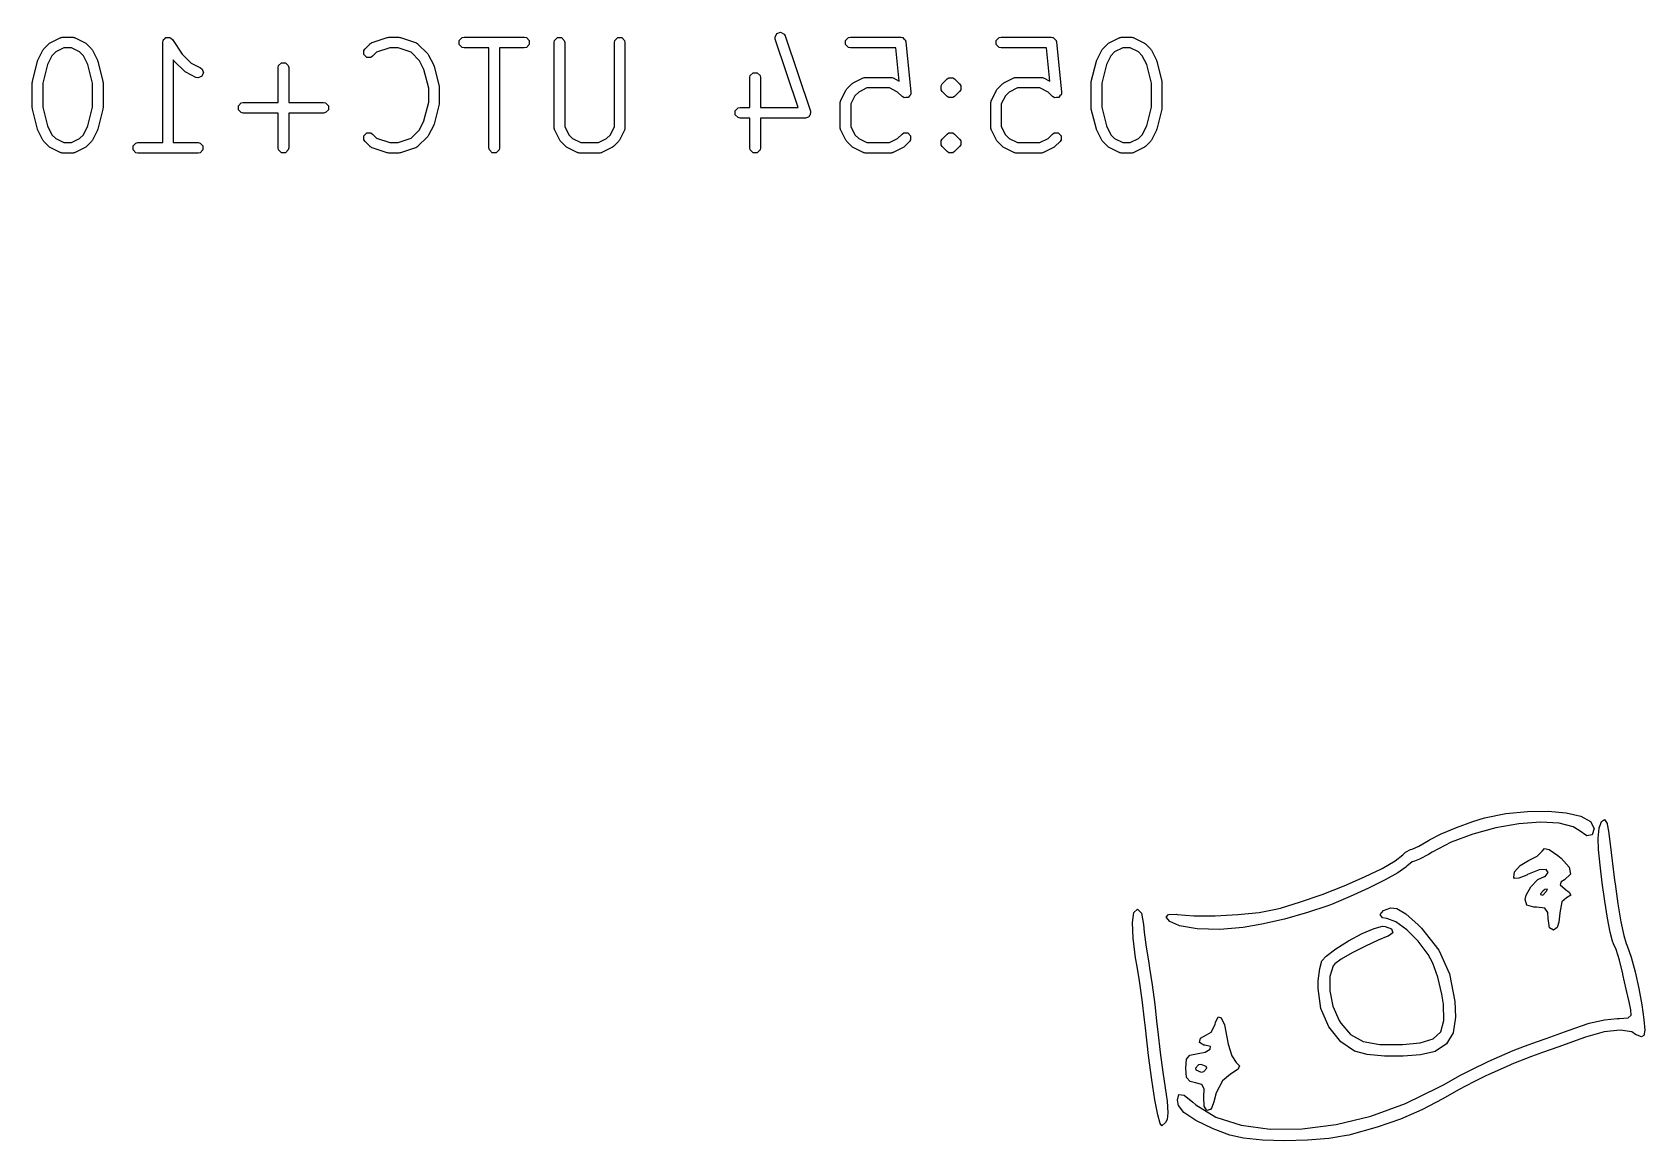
# Model space of a CAD drawing. Header units: inches. Extents: x 5.12 to 6.16, y -3.97 to -1.88.
# Drawn here: x 5.416 to 6.018, y -2.668 to -2.254 of the extents above; entities that cross this region are included whole.
import ezdxf

# ---------------------------------------------------------------- set-up
doc = ezdxf.new("R2010")
doc.units = ezdxf.units.IN
doc.header["$MEASUREMENT"] = 0
doc.layers.add('B.Silkscreen', color=31, linetype='CONTINUOUS', true_color=0xe8b2a7)

msp = doc.modelspace()

# ---------------------------------------------------------------- linework, layer by layer
at = {"layer": 'B.Silkscreen', "linetype": 'CONTINUOUS'}
for p, q in [((5.42003, -2.26027), (5.42191, -2.2584)), ((5.42191, -2.2584), (5.42217, -2.25822)), ((5.42217, -2.25822), (5.42242, -2.25803)), ((5.42242, -2.25803), (5.42617, -2.25616)), ((5.42617, -2.25616), (5.42626, -2.25613)), ((5.42626, -2.25613), (5.4263, -2.2561)), ((5.4263, -2.2561), (5.42661, -2.25604)), ((5.42661, -2.25604), (5.42691, -2.25595)), ((5.42691, -2.25595), (5.42695, -2.25597)), ((5.42695, -2.25597), (5.42705, -2.25595)), ((5.42705, -2.25595), (5.4308, -2.25595)), ((5.4308, -2.25595), (5.4309, -2.25597)), ((5.4309, -2.25597), (5.43094, -2.25595)), ((5.43094, -2.25595), (5.43124, -2.25604)), ((5.43124, -2.25604), (5.43155, -2.2561)), ((5.43155, -2.2561), (5.43158, -2.25613)), ((5.43158, -2.25613), (5.43168, -2.25616)), ((5.43168, -2.25616), (5.43543, -2.25803)), ((5.43543, -2.25803), (5.43568, -2.25822)), ((5.43568, -2.25822), (5.43594, -2.2584)), ((5.43594, -2.2584), (5.43782, -2.26027)), ((5.46445, -2.25792), (5.4646, -2.25716)), ((5.46445, -2.29532), (5.46445, -2.25792)), ((5.4646, -2.25716), (5.46474, -2.25702)), ((5.46474, -2.25702), (5.46478, -2.25682)), ((5.46478, -2.25682), (5.46526, -2.2565)), ((5.46526, -2.2565), (5.46567, -2.2561)), ((5.46567, -2.2561), (5.46587, -2.2561)), ((5.46587, -2.2561), (5.46604, -2.25598)), ((5.46604, -2.25598), (5.4666, -2.2561)), ((5.4666, -2.2561), (5.46717, -2.2561)), ((5.46717, -2.2561), (5.46732, -2.25624)), ((5.46732, -2.25624), (5.46752, -2.25628)), ((5.46752, -2.25628), (5.46806, -2.25682)), ((5.46806, -2.25682), (5.4717, -2.26229)), ((5.54002, -2.26027), (5.54189, -2.2584)), ((5.54189, -2.2584), (5.54198, -2.25834)), ((5.54198, -2.25834), (5.542, -2.2583)), ((5.542, -2.2583), (5.54227, -2.25815)), ((5.54227, -2.25815), (5.54253, -2.25797)), ((5.54253, -2.25797), (5.54258, -2.25797)), ((5.54258, -2.25797), (5.54266, -2.25792)), ((5.54266, -2.25792), (5.54829, -2.25605)), ((5.54829, -2.25605), (5.5486, -2.25601)), ((5.5486, -2.25601), (5.54891, -2.25595)), ((5.54891, -2.25595), (5.55266, -2.25595)), ((5.55266, -2.25595), (5.55297, -2.25601)), ((5.55297, -2.25601), (5.55328, -2.25605)), ((5.55328, -2.25605), (5.55891, -2.25792)), ((5.55891, -2.25792), (5.55899, -2.25797)), ((5.55899, -2.25797), (5.55904, -2.25797)), ((5.55904, -2.25797), (5.5593, -2.25815)), ((5.5593, -2.25815), (5.55957, -2.2583)), ((5.55957, -2.2583), (5.55959, -2.25834)), ((5.55959, -2.25834), (5.55968, -2.2584)), ((5.55968, -2.2584), (5.56343, -2.26215)), ((5.57521, -2.25716), (5.57628, -2.2561)), ((5.57521, -2.25867), (5.57521, -2.25716)), ((5.57628, -2.25973), (5.57521, -2.25867)), ((5.57628, -2.2561), (5.57703, -2.25595)), ((5.57703, -2.25595), (5.59953, -2.25595)), ((5.59953, -2.25595), (5.60028, -2.2561)), ((5.60028, -2.2561), (5.60135, -2.25716)), ((5.60135, -2.25867), (5.60028, -2.25973)), ((5.60135, -2.25716), (5.60135, -2.25867)), ((5.61068, -2.25792), (5.61083, -2.25716)), ((5.61068, -2.28979), (5.61068, -2.25792)), ((5.61083, -2.25716), (5.6119, -2.2561)), ((5.6119, -2.2561), (5.61341, -2.2561)), ((5.61341, -2.2561), (5.61447, -2.25716)), ((5.61447, -2.25716), (5.61462, -2.25792)), ((5.61462, -2.25792), (5.61462, -2.28932)), ((5.63318, -2.25792), (5.63333, -2.25716)), ((5.63318, -2.28932), (5.63318, -2.25792)), ((5.63333, -2.25716), (5.6344, -2.2561)), ((5.6344, -2.2561), (5.6359, -2.2561)), ((5.6359, -2.2561), (5.63697, -2.25716)), ((5.63697, -2.25716), (5.63712, -2.25792)), ((5.63712, -2.25792), (5.63712, -2.28979)), ((5.69318, -2.2559), (5.69385, -2.25455)), ((5.69327, -2.25666), (5.69318, -2.2559)), ((5.70178, -2.28219), (5.69327, -2.25666)), ((5.69385, -2.25455), (5.69528, -2.25408)), ((5.69528, -2.25408), (5.69663, -2.25475)), ((5.69663, -2.25475), (5.69701, -2.25542)), ((5.69701, -2.25542), (5.70638, -2.28354)), ((5.71957, -2.25716), (5.72063, -2.2561)), ((5.71957, -2.25867), (5.71957, -2.25716)), ((5.72063, -2.25973), (5.71957, -2.25867)), ((5.72063, -2.2561), (5.72139, -2.25595)), ((5.72139, -2.25595), (5.74014, -2.25595)), ((5.74014, -2.25595), (5.74061, -2.25604)), ((5.74061, -2.25604), (5.7407, -2.25603)), ((5.7407, -2.25603), (5.74075, -2.25607)), ((5.74075, -2.25607), (5.74089, -2.2561)), ((5.74089, -2.2561), (5.74136, -2.25657)), ((5.74136, -2.25657), (5.74187, -2.25699)), ((5.74187, -2.25699), (5.74191, -2.25712)), ((5.74191, -2.25712), (5.74195, -2.25716)), ((5.74195, -2.25716), (5.74195, -2.25726)), ((5.74195, -2.25726), (5.74209, -2.25772)), ((5.74209, -2.25772), (5.74397, -2.27647)), ((5.77581, -2.25716), (5.77688, -2.2561)), ((5.77581, -2.25867), (5.77581, -2.25716)), ((5.77688, -2.25973), (5.77581, -2.25867)), ((5.77688, -2.2561), (5.77763, -2.25595)), ((5.77763, -2.25595), (5.79638, -2.25595)), ((5.79638, -2.25595), (5.79685, -2.25604)), ((5.79685, -2.25604), (5.79695, -2.25603)), ((5.79695, -2.25603), (5.79699, -2.25607)), ((5.79699, -2.25607), (5.79713, -2.2561)), ((5.79713, -2.2561), (5.7976, -2.25657)), ((5.7976, -2.25657), (5.79811, -2.25699)), ((5.79811, -2.25699), (5.79815, -2.25712)), ((5.79815, -2.25712), (5.7982, -2.25716)), ((5.7982, -2.25716), (5.7982, -2.25726)), ((5.7982, -2.25726), (5.79834, -2.25772)), ((5.79834, -2.25772), (5.80021, -2.27647)), ((5.81561, -2.26027), (5.81748, -2.2584)), ((5.81748, -2.2584), (5.81775, -2.25822)), ((5.81775, -2.25822), (5.818, -2.25803)), ((5.818, -2.25803), (5.82175, -2.25616)), ((5.82175, -2.25616), (5.82184, -2.25613)), ((5.82184, -2.25613), (5.82187, -2.2561)), ((5.82187, -2.2561), (5.82218, -2.25604)), ((5.82218, -2.25604), (5.82249, -2.25595)), ((5.82249, -2.25595), (5.82253, -2.25597)), ((5.82253, -2.25597), (5.82263, -2.25595)), ((5.82263, -2.25595), (5.82638, -2.25595)), ((5.82638, -2.25595), (5.82647, -2.25597)), ((5.82647, -2.25597), (5.82651, -2.25595)), ((5.82651, -2.25595), (5.82682, -2.25604)), ((5.82682, -2.25604), (5.82713, -2.2561)), ((5.82713, -2.2561), (5.82716, -2.25613)), ((5.82716, -2.25613), (5.82726, -2.25616)), ((5.82726, -2.25616), (5.831, -2.25803)), ((5.831, -2.25803), (5.83125, -2.25822)), ((5.83125, -2.25822), (5.83152, -2.2584)), ((5.83152, -2.2584), (5.83339, -2.26027)), ((5.41764, -2.26494), (5.41773, -2.26474)), ((5.41773, -2.26474), (5.41779, -2.26453)), ((5.41779, -2.26453), (5.41967, -2.26078)), ((5.41967, -2.26078), (5.41986, -2.26054)), ((5.41986, -2.26054), (5.42003, -2.26027)), ((5.42304, -2.26283), (5.42141, -2.2661)), ((5.42447, -2.26141), (5.42304, -2.26283)), ((5.42751, -2.25988), (5.42447, -2.26141)), ((5.43033, -2.25988), (5.42751, -2.25988)), ((5.43338, -2.26141), (5.43033, -2.25988)), ((5.43481, -2.26283), (5.43338, -2.26141)), ((5.43644, -2.2661), (5.43481, -2.26283)), ((5.43782, -2.26027), (5.43799, -2.26054)), ((5.43799, -2.26054), (5.43818, -2.26078)), ((5.43818, -2.26078), (5.44006, -2.26453)), ((5.44006, -2.26453), (5.44012, -2.26474)), ((5.44012, -2.26474), (5.44021, -2.26494)), ((5.46853, -2.26463), (5.46839, -2.26442)), ((5.46839, -2.26442), (5.46839, -2.29532)), ((5.46867, -2.26477), (5.46853, -2.26463)), ((5.46878, -2.26493), (5.46867, -2.26477)), ((5.4717, -2.26229), (5.47509, -2.26567)), ((5.53959, -2.26091), (5.54002, -2.26027)), ((5.53959, -2.26242), (5.53959, -2.26091)), ((5.54066, -2.26348), (5.53959, -2.26242)), ((5.54216, -2.26348), (5.54066, -2.26348)), ((5.5428, -2.26306), (5.54216, -2.26348)), ((5.54435, -2.26151), (5.5428, -2.26306)), ((5.54923, -2.25988), (5.54435, -2.26151)), ((5.55234, -2.25988), (5.54923, -2.25988)), ((5.55722, -2.26151), (5.55234, -2.25988)), ((5.56042, -2.26471), (5.55722, -2.26151)), ((5.56205, -2.26798), (5.56042, -2.26471)), ((5.56343, -2.26215), (5.5636, -2.26241)), ((5.5636, -2.26241), (5.56379, -2.26266)), ((5.56379, -2.26266), (5.56567, -2.26641)), ((5.57703, -2.25988), (5.57628, -2.25973)), ((5.58631, -2.25988), (5.57703, -2.25988)), ((5.58631, -2.29729), (5.58631, -2.25988)), ((5.59953, -2.25988), (5.59025, -2.25988)), ((5.59025, -2.25988), (5.59025, -2.29729)), ((5.60028, -2.25973), (5.59953, -2.25988)), ((5.72139, -2.25988), (5.72063, -2.25973)), ((5.73835, -2.25988), (5.72139, -2.25988)), ((5.7396, -2.27232), (5.73835, -2.25988)), ((5.77763, -2.25988), (5.77688, -2.25973)), ((5.7946, -2.25988), (5.77763, -2.25988)), ((5.79584, -2.27232), (5.7946, -2.25988)), ((5.81322, -2.26494), (5.81331, -2.26474)), ((5.81331, -2.26474), (5.81337, -2.26453)), ((5.81337, -2.26453), (5.81524, -2.26078)), ((5.81524, -2.26078), (5.81543, -2.26054)), ((5.81543, -2.26054), (5.81561, -2.26027)), ((5.81862, -2.26283), (5.81698, -2.2661)), ((5.82004, -2.26141), (5.81862, -2.26283)), ((5.82309, -2.25988), (5.82004, -2.26141)), ((5.82591, -2.25988), (5.82309, -2.25988)), ((5.82896, -2.26141), (5.82591, -2.25988)), ((5.83038, -2.26283), (5.82896, -2.26141)), ((5.83202, -2.2661), (5.83038, -2.26283)), ((5.83339, -2.26027), (5.83357, -2.26054)), ((5.83357, -2.26054), (5.83376, -2.26078)), ((5.83376, -2.26078), (5.83563, -2.26453)), ((5.83563, -2.26453), (5.83569, -2.26474)), ((5.83569, -2.26474), (5.83578, -2.26494)), ((5.41577, -2.27244), (5.41764, -2.26494)), ((5.42141, -2.2661), (5.41964, -2.27316)), ((5.4382, -2.27316), (5.43644, -2.2661)), ((5.44021, -2.26494), (5.44208, -2.27244)), ((5.47253, -2.26868), (5.46878, -2.26493)), ((5.47279, -2.26886), (5.47253, -2.26868)), ((5.47304, -2.26905), (5.47279, -2.26886)), ((5.47679, -2.27093), (5.47304, -2.26905)), ((5.47509, -2.26567), (5.47855, -2.2674)), ((5.47753, -2.27113), (5.47679, -2.27093)), ((5.47896, -2.27065), (5.47753, -2.27113)), ((5.47855, -2.2674), (5.47916, -2.26787)), ((5.47963, -2.2693), (5.47896, -2.27065)), ((5.47916, -2.26787), (5.47963, -2.2693)), ((5.50757, -2.26729), (5.50772, -2.26654)), ((5.50757, -2.28032), (5.50757, -2.26729)), ((5.50772, -2.26654), (5.50879, -2.26547)), ((5.50879, -2.26547), (5.51029, -2.26547)), ((5.51029, -2.26547), (5.51136, -2.26654)), ((5.51136, -2.26654), (5.51151, -2.26729)), ((5.51151, -2.26729), (5.51151, -2.28032)), ((5.56381, -2.27503), (5.56205, -2.26798)), ((5.56567, -2.26641), (5.56573, -2.26662)), ((5.56573, -2.26662), (5.56582, -2.26681)), ((5.56582, -2.26681), (5.56769, -2.27431)), ((5.6838, -2.27104), (5.68395, -2.27029)), ((5.68395, -2.27029), (5.68501, -2.26922)), ((5.68501, -2.26922), (5.68652, -2.26922)), ((5.68652, -2.26922), (5.68759, -2.27029)), ((5.68759, -2.27029), (5.68774, -2.27104)), ((5.81134, -2.27244), (5.81322, -2.26494)), ((5.81698, -2.2661), (5.81522, -2.27316)), ((5.83378, -2.27316), (5.83202, -2.2661)), ((5.83578, -2.26494), (5.83766, -2.27244)), ((5.41571, -2.27291), (5.41575, -2.27268)), ((5.41571, -2.28229), (5.41571, -2.27291)), ((5.41575, -2.27268), (5.41577, -2.27244)), ((5.41964, -2.27316), (5.41964, -2.28205)), ((5.4382, -2.28205), (5.4382, -2.27316)), ((5.44208, -2.27244), (5.44209, -2.27268)), ((5.44209, -2.27268), (5.44214, -2.27291)), ((5.44214, -2.27291), (5.44214, -2.28229)), ((5.56381, -2.28017), (5.56381, -2.27503)), ((5.56769, -2.27431), (5.5677, -2.27455)), ((5.5677, -2.27455), (5.56775, -2.27479)), ((5.56775, -2.27479), (5.56775, -2.28041)), ((5.6838, -2.28219), (5.6838, -2.27104)), ((5.68774, -2.27104), (5.68774, -2.28219)), ((5.71775, -2.27953), (5.71963, -2.27578)), ((5.71963, -2.27578), (5.71982, -2.27553)), ((5.71982, -2.27553), (5.72, -2.27527)), ((5.72, -2.27527), (5.72187, -2.2734)), ((5.72187, -2.2734), (5.72213, -2.27322)), ((5.72213, -2.27322), (5.72238, -2.27303)), ((5.72238, -2.27303), (5.72613, -2.27115)), ((5.72443, -2.27641), (5.72301, -2.27783)), ((5.72748, -2.27488), (5.72443, -2.27641)), ((5.72613, -2.27115), (5.72623, -2.27113)), ((5.72623, -2.27113), (5.72626, -2.2711)), ((5.72626, -2.2711), (5.72657, -2.27103)), ((5.72657, -2.27103), (5.72687, -2.27095)), ((5.72687, -2.27095), (5.72692, -2.27096)), ((5.72692, -2.27096), (5.72701, -2.27095)), ((5.72701, -2.27095), (5.73639, -2.27095)), ((5.73592, -2.27488), (5.72748, -2.27488)), ((5.73897, -2.27641), (5.73592, -2.27488)), ((5.73639, -2.27095), (5.73648, -2.27096)), ((5.73648, -2.27096), (5.73653, -2.27095)), ((5.73653, -2.27095), (5.73683, -2.27103)), ((5.73683, -2.27103), (5.73714, -2.2711)), ((5.73714, -2.2711), (5.73717, -2.27113)), ((5.73717, -2.27113), (5.73727, -2.27115)), ((5.73727, -2.27115), (5.7396, -2.27232)), ((5.74062, -2.27806), (5.73897, -2.27641)), ((5.74397, -2.27647), (5.7439, -2.27723)), ((5.75519, -2.27404), (5.75562, -2.2734)), ((5.75519, -2.27554), (5.75519, -2.27404)), ((5.75519, -2.27404), (5.75519, -2.27404)), ((5.75562, -2.27618), (5.75519, -2.27554)), ((5.75562, -2.2734), (5.75749, -2.27152)), ((5.75749, -2.27806), (5.75562, -2.27618)), ((5.75749, -2.27152), (5.75813, -2.2711)), ((5.75813, -2.2711), (5.75964, -2.2711)), ((5.75964, -2.2711), (5.76028, -2.27152)), ((5.76028, -2.27152), (5.76215, -2.2734)), ((5.76215, -2.27618), (5.76028, -2.27806)), ((5.76215, -2.2734), (5.76258, -2.27404)), ((5.76258, -2.27554), (5.76215, -2.27618)), ((5.76258, -2.27404), (5.76258, -2.27404)), ((5.76258, -2.27404), (5.76258, -2.27554)), ((5.774, -2.27953), (5.77587, -2.27578)), ((5.77587, -2.27578), (5.77606, -2.27553)), ((5.77606, -2.27553), (5.77624, -2.27527)), ((5.77624, -2.27527), (5.77811, -2.2734)), ((5.77811, -2.2734), (5.77838, -2.27322)), ((5.77838, -2.27322), (5.77863, -2.27303)), ((5.77863, -2.27303), (5.78238, -2.27115)), ((5.78067, -2.27641), (5.77925, -2.27783)), ((5.78372, -2.27488), (5.78067, -2.27641)), ((5.78238, -2.27115), (5.78247, -2.27113)), ((5.78247, -2.27113), (5.7825, -2.2711)), ((5.7825, -2.2711), (5.78281, -2.27103)), ((5.78281, -2.27103), (5.78312, -2.27095)), ((5.78312, -2.27095), (5.78316, -2.27096)), ((5.78316, -2.27096), (5.78326, -2.27095)), ((5.78326, -2.27095), (5.79263, -2.27095)), ((5.79216, -2.27488), (5.78372, -2.27488)), ((5.79521, -2.27641), (5.79216, -2.27488)), ((5.79263, -2.27095), (5.79273, -2.27096)), ((5.79273, -2.27096), (5.79277, -2.27095)), ((5.79277, -2.27095), (5.79307, -2.27103)), ((5.79307, -2.27103), (5.79338, -2.2711)), ((5.79338, -2.2711), (5.79341, -2.27113)), ((5.79341, -2.27113), (5.79351, -2.27115)), ((5.79351, -2.27115), (5.79584, -2.27232)), ((5.79686, -2.27806), (5.79521, -2.27641)), ((5.80021, -2.27647), (5.80014, -2.27723)), ((5.81128, -2.27291), (5.81133, -2.27268)), ((5.81128, -2.28229), (5.81128, -2.27291)), ((5.81133, -2.27268), (5.81134, -2.27244)), ((5.81522, -2.27316), (5.81522, -2.28205)), ((5.83378, -2.28205), (5.83378, -2.27316)), ((5.83766, -2.27244), (5.83767, -2.27268)), ((5.83767, -2.27268), (5.83772, -2.27291)), ((5.83772, -2.27291), (5.83772, -2.28229)), ((5.41575, -2.28252), (5.41571, -2.28229)), ((5.41577, -2.28277), (5.41575, -2.28252)), ((5.41764, -2.29026), (5.41577, -2.28277)), ((5.41964, -2.28205), (5.42141, -2.2891)), ((5.43644, -2.2891), (5.4382, -2.28205)), ((5.44208, -2.28277), (5.44021, -2.29026)), ((5.44209, -2.28252), (5.44208, -2.28277)), ((5.44214, -2.28229), (5.44209, -2.28252)), ((5.49272, -2.28153), (5.49379, -2.28047)), ((5.49272, -2.28304), (5.49272, -2.28153)), ((5.49379, -2.28047), (5.49454, -2.28032)), ((5.49454, -2.28032), (5.50757, -2.28032)), ((5.51151, -2.28032), (5.52454, -2.28032)), ((5.52454, -2.28032), (5.52529, -2.28047)), ((5.52529, -2.28047), (5.52636, -2.28153)), ((5.52636, -2.28153), (5.52636, -2.28304)), ((5.56205, -2.28722), (5.56381, -2.28017)), ((5.56769, -2.28089), (5.56582, -2.28839)), ((5.5677, -2.28065), (5.56769, -2.28089)), ((5.56775, -2.28041), (5.5677, -2.28065)), ((5.67832, -2.28341), (5.67939, -2.28234)), ((5.67939, -2.28234), (5.68014, -2.28219)), ((5.68014, -2.28219), (5.6838, -2.28219)), ((5.68774, -2.28219), (5.70178, -2.28219)), ((5.71754, -2.28041), (5.71756, -2.28032)), ((5.71754, -2.28979), (5.71754, -2.28041)), ((5.71755, -2.28027), (5.71763, -2.27997)), ((5.71756, -2.28032), (5.71755, -2.28027)), ((5.71763, -2.27997), (5.71769, -2.27966)), ((5.71769, -2.27966), (5.71773, -2.27963)), ((5.71773, -2.27963), (5.71775, -2.27953)), ((5.72301, -2.27783), (5.72148, -2.28088)), ((5.72148, -2.28088), (5.72148, -2.28932)), ((5.74126, -2.27848), (5.74062, -2.27806)), ((5.74136, -2.27848), (5.74126, -2.27848)), ((5.74144, -2.27855), (5.74136, -2.27848)), ((5.7421, -2.27848), (5.74144, -2.27855)), ((5.74276, -2.27848), (5.7421, -2.27848)), ((5.74284, -2.27841), (5.74276, -2.27848)), ((5.74294, -2.2784), (5.74284, -2.27841)), ((5.74336, -2.27789), (5.74294, -2.2784)), ((5.74383, -2.27742), (5.74336, -2.27789)), ((5.7439, -2.27723), (5.74383, -2.27731)), ((5.74383, -2.27731), (5.74383, -2.27742)), ((5.75813, -2.27848), (5.75749, -2.27806)), ((5.75964, -2.27848), (5.75813, -2.27848)), ((5.75813, -2.27848), (5.75813, -2.27848)), ((5.76028, -2.27806), (5.75964, -2.27848)), ((5.77379, -2.28027), (5.77388, -2.27997)), ((5.77381, -2.28032), (5.77379, -2.28027)), ((5.77379, -2.28041), (5.77381, -2.28032)), ((5.77379, -2.28979), (5.77379, -2.28041)), ((5.77388, -2.27997), (5.77394, -2.27966)), ((5.77394, -2.27966), (5.77397, -2.27963)), ((5.77397, -2.27963), (5.774, -2.27953)), ((5.77925, -2.27783), (5.77772, -2.28088)), ((5.77772, -2.28088), (5.77772, -2.28932)), ((5.7975, -2.27848), (5.79686, -2.27806)), ((5.7976, -2.27848), (5.7975, -2.27848)), ((5.79768, -2.27855), (5.7976, -2.27848)), ((5.79834, -2.27848), (5.79768, -2.27855)), ((5.79901, -2.27848), (5.79834, -2.27848)), ((5.79908, -2.27841), (5.79901, -2.27848)), ((5.79918, -2.2784), (5.79908, -2.27841)), ((5.7996, -2.27789), (5.79918, -2.2784)), ((5.80007, -2.27742), (5.7996, -2.27789)), ((5.80014, -2.27723), (5.80007, -2.27731)), ((5.80007, -2.27731), (5.80007, -2.27742)), ((5.81133, -2.28252), (5.81128, -2.28229)), ((5.81134, -2.28277), (5.81133, -2.28252)), ((5.81322, -2.29026), (5.81134, -2.28277)), ((5.81522, -2.28205), (5.81698, -2.2891)), ((5.83202, -2.2891), (5.83378, -2.28205)), ((5.83766, -2.28277), (5.83578, -2.29026)), ((5.83767, -2.28252), (5.83766, -2.28277)), ((5.83772, -2.28229), (5.83767, -2.28252)), ((5.49379, -2.28411), (5.49272, -2.28304)), ((5.49454, -2.28426), (5.49379, -2.28411)), ((5.50757, -2.28426), (5.49454, -2.28426)), ((5.50757, -2.29729), (5.50757, -2.28426)), ((5.52454, -2.28426), (5.51151, -2.28426)), ((5.51151, -2.28426), (5.51151, -2.29729)), ((5.52529, -2.28411), (5.52454, -2.28426)), ((5.52636, -2.28304), (5.52529, -2.28411)), ((5.56042, -2.2905), (5.56205, -2.28722)), ((5.56567, -2.28879), (5.56379, -2.29254)), ((5.56573, -2.28858), (5.56567, -2.28879)), ((5.56582, -2.28839), (5.56573, -2.28858)), ((5.67832, -2.28492), (5.67832, -2.28341)), ((5.67939, -2.28598), (5.67832, -2.28492)), ((5.68014, -2.28613), (5.67939, -2.28598)), ((5.6838, -2.28613), (5.68014, -2.28613)), ((5.6838, -2.29729), (5.6838, -2.28613)), ((5.70452, -2.28613), (5.68774, -2.28613)), ((5.68774, -2.28613), (5.68774, -2.29729)), ((5.70527, -2.28598), (5.70452, -2.28613)), ((5.7055, -2.28575), (5.70527, -2.28598)), ((5.70581, -2.28565), (5.7055, -2.28575)), ((5.70601, -2.28524), (5.70581, -2.28565)), ((5.70633, -2.28492), (5.70601, -2.28524)), ((5.70648, -2.2843), (5.70633, -2.28459)), ((5.70633, -2.28459), (5.70633, -2.28492)), ((5.70638, -2.28354), (5.70648, -2.2843)), ((5.41773, -2.29046), (5.41764, -2.29026)), ((5.41779, -2.29067), (5.41773, -2.29046)), ((5.41967, -2.29442), (5.41779, -2.29067)), ((5.41986, -2.29467), (5.41967, -2.29442)), ((5.42003, -2.29493), (5.41986, -2.29467)), ((5.42191, -2.2968), (5.42003, -2.29493)), ((5.42141, -2.2891), (5.42304, -2.29237)), ((5.42304, -2.29237), (5.42447, -2.29379)), ((5.42447, -2.29379), (5.42751, -2.29532)), ((5.43033, -2.29532), (5.43338, -2.29379)), ((5.43338, -2.29379), (5.43481, -2.29237)), ((5.43481, -2.29237), (5.43644, -2.2891)), ((5.43782, -2.29493), (5.43594, -2.2968)), ((5.43799, -2.29467), (5.43782, -2.29493)), ((5.43818, -2.29442), (5.43799, -2.29467)), ((5.44006, -2.29067), (5.43818, -2.29442)), ((5.44012, -2.29046), (5.44006, -2.29067)), ((5.44021, -2.29026), (5.44012, -2.29046)), ((5.53959, -2.29278), (5.54066, -2.29172)), ((5.53959, -2.29429), (5.53959, -2.29278)), ((5.54002, -2.29493), (5.53959, -2.29429)), ((5.54189, -2.2968), (5.54002, -2.29493)), ((5.54066, -2.29172), (5.54216, -2.29172)), ((5.54216, -2.29172), (5.5428, -2.29214)), ((5.5428, -2.29214), (5.54435, -2.29369)), ((5.54435, -2.29369), (5.54923, -2.29532)), ((5.55234, -2.29532), (5.55722, -2.29369)), ((5.55722, -2.29369), (5.56042, -2.2905)), ((5.56343, -2.29305), (5.55968, -2.2968)), ((5.5636, -2.29279), (5.56343, -2.29305)), ((5.56379, -2.29254), (5.5636, -2.29279)), ((5.6107, -2.28988), (5.61068, -2.28979)), ((5.61069, -2.28993), (5.6107, -2.28988)), ((5.61077, -2.29023), (5.61069, -2.28993)), ((5.61083, -2.29054), (5.61077, -2.29023)), ((5.61087, -2.29057), (5.61083, -2.29054)), ((5.61089, -2.29067), (5.61087, -2.29057)), ((5.61277, -2.29442), (5.61089, -2.29067)), ((5.61296, -2.29467), (5.61277, -2.29442)), ((5.61313, -2.29493), (5.61296, -2.29467)), ((5.61501, -2.2968), (5.61313, -2.29493)), ((5.61462, -2.28932), (5.61614, -2.29237)), ((5.61614, -2.29237), (5.61757, -2.29379)), ((5.61757, -2.29379), (5.62062, -2.29532)), ((5.62719, -2.29532), (5.63023, -2.29379)), ((5.63023, -2.29379), (5.63166, -2.29237)), ((5.63166, -2.29237), (5.63318, -2.28932)), ((5.63467, -2.29493), (5.63279, -2.2968)), ((5.63484, -2.29467), (5.63467, -2.29493)), ((5.63503, -2.29442), (5.63484, -2.29467)), ((5.63691, -2.29067), (5.63503, -2.29442)), ((5.63694, -2.29057), (5.63691, -2.29067)), ((5.63697, -2.29054), (5.63694, -2.29057)), ((5.63703, -2.29023), (5.63697, -2.29054)), ((5.63711, -2.28993), (5.63703, -2.29023)), ((5.63712, -2.28979), (5.6371, -2.28988)), ((5.6371, -2.28988), (5.63711, -2.28993)), ((5.71756, -2.28988), (5.71754, -2.28979)), ((5.71755, -2.28993), (5.71756, -2.28988)), ((5.71763, -2.29023), (5.71755, -2.28993)), ((5.71769, -2.29054), (5.71763, -2.29023)), ((5.71773, -2.29057), (5.71769, -2.29054)), ((5.71775, -2.29067), (5.71773, -2.29057)), ((5.71963, -2.29442), (5.71775, -2.29067)), ((5.71982, -2.29467), (5.71963, -2.29442)), ((5.72, -2.29493), (5.71982, -2.29467)), ((5.72187, -2.2968), (5.72, -2.29493)), ((5.72148, -2.28932), (5.72301, -2.29237)), ((5.72301, -2.29237), (5.72443, -2.29379)), ((5.72443, -2.29379), (5.72748, -2.29532)), ((5.73592, -2.29532), (5.73897, -2.29379)), ((5.73897, -2.29379), (5.74062, -2.29214)), ((5.74062, -2.29214), (5.74126, -2.29172)), ((5.74126, -2.29172), (5.74276, -2.29172)), ((5.7434, -2.29493), (5.74153, -2.2968)), ((5.74276, -2.29172), (5.74383, -2.29278)), ((5.74383, -2.29429), (5.7434, -2.29493)), ((5.74383, -2.29278), (5.74383, -2.29429)), ((5.75519, -2.29466), (5.75562, -2.29402)), ((5.75519, -2.29616), (5.75519, -2.29466)), ((5.75562, -2.29402), (5.75749, -2.29214)), ((5.75749, -2.29214), (5.75813, -2.29172)), ((5.75813, -2.29172), (5.75964, -2.29172)), ((5.75964, -2.29172), (5.75964, -2.29172)), ((5.75964, -2.29172), (5.76028, -2.29214)), ((5.76028, -2.29214), (5.76215, -2.29402)), ((5.76215, -2.29402), (5.76258, -2.29466)), ((5.76258, -2.29466), (5.76258, -2.29616)), ((5.77381, -2.28988), (5.77379, -2.28979)), ((5.77379, -2.28993), (5.77381, -2.28988)), ((5.77388, -2.29023), (5.77379, -2.28993)), ((5.77394, -2.29054), (5.77388, -2.29023)), ((5.77397, -2.29057), (5.77394, -2.29054)), ((5.774, -2.29067), (5.77397, -2.29057)), ((5.77587, -2.29442), (5.774, -2.29067)), ((5.77606, -2.29467), (5.77587, -2.29442)), ((5.77624, -2.29493), (5.77606, -2.29467)), ((5.77811, -2.2968), (5.77624, -2.29493)), ((5.77772, -2.28932), (5.77925, -2.29237)), ((5.77925, -2.29237), (5.78067, -2.29379)), ((5.78067, -2.29379), (5.78372, -2.29532)), ((5.79216, -2.29532), (5.79521, -2.29379)), ((5.79521, -2.29379), (5.79686, -2.29214)), ((5.79686, -2.29214), (5.7975, -2.29172)), ((5.7975, -2.29172), (5.79901, -2.29172)), ((5.79965, -2.29493), (5.79777, -2.2968)), ((5.79901, -2.29172), (5.80007, -2.29278)), ((5.80007, -2.29429), (5.79965, -2.29493)), ((5.80007, -2.29278), (5.80007, -2.29429)), ((5.81331, -2.29046), (5.81322, -2.29026)), ((5.81337, -2.29067), (5.81331, -2.29046)), ((5.81524, -2.29442), (5.81337, -2.29067)), ((5.81543, -2.29467), (5.81524, -2.29442)), ((5.81561, -2.29493), (5.81543, -2.29467)), ((5.81748, -2.2968), (5.81561, -2.29493)), ((5.81698, -2.2891), (5.81862, -2.29237)), ((5.81862, -2.29237), (5.82004, -2.29379)), ((5.82004, -2.29379), (5.82309, -2.29532)), ((5.82591, -2.29532), (5.82896, -2.29379)), ((5.82896, -2.29379), (5.83038, -2.29237)), ((5.83038, -2.29237), (5.83202, -2.2891)), ((5.83339, -2.29493), (5.83152, -2.2968)), ((5.83357, -2.29467), (5.83339, -2.29493)), ((5.83376, -2.29442), (5.83357, -2.29467)), ((5.83563, -2.29067), (5.83376, -2.29442)), ((5.83569, -2.29046), (5.83563, -2.29067)), ((5.83578, -2.29026), (5.83569, -2.29046)), ((5.42217, -2.29698), (5.42191, -2.2968)), ((5.42242, -2.29717), (5.42217, -2.29698)), ((5.42617, -2.29905), (5.42242, -2.29717)), ((5.42626, -2.29907), (5.42617, -2.29905)), ((5.4263, -2.2991), (5.42626, -2.29907)), ((5.42661, -2.29917), (5.4263, -2.2991)), ((5.42691, -2.29925), (5.42661, -2.29917)), ((5.42695, -2.29924), (5.42691, -2.29925)), ((5.42705, -2.29925), (5.42695, -2.29924)), ((5.4308, -2.29925), (5.42705, -2.29925)), ((5.42751, -2.29532), (5.43033, -2.29532)), ((5.4309, -2.29924), (5.4308, -2.29925)), ((5.43094, -2.29925), (5.4309, -2.29924)), ((5.43124, -2.29917), (5.43094, -2.29925)), ((5.43155, -2.2991), (5.43124, -2.29917)), ((5.43158, -2.29907), (5.43155, -2.2991)), ((5.43168, -2.29905), (5.43158, -2.29907)), ((5.43543, -2.29717), (5.43168, -2.29905)), ((5.43568, -2.29698), (5.43543, -2.29717)), ((5.43594, -2.2968), (5.43568, -2.29698)), ((5.45335, -2.29653), (5.45442, -2.29547)), ((5.45335, -2.29804), (5.45335, -2.29653)), ((5.45442, -2.2991), (5.45335, -2.29804)), ((5.45442, -2.29547), (5.45517, -2.29532)), ((5.45517, -2.29925), (5.45442, -2.2991)), ((5.45517, -2.29532), (5.46445, -2.29532)), ((5.47767, -2.29925), (5.45517, -2.29925)), ((5.46839, -2.29532), (5.47767, -2.29532)), ((5.47767, -2.29532), (5.47842, -2.29547)), ((5.47842, -2.2991), (5.47767, -2.29925)), ((5.47842, -2.29547), (5.47949, -2.29653)), ((5.47949, -2.29804), (5.47842, -2.2991)), ((5.47949, -2.29653), (5.47949, -2.29804)), ((5.50772, -2.29804), (5.50757, -2.29729)), ((5.50879, -2.2991), (5.50772, -2.29804)), ((5.51029, -2.2991), (5.50879, -2.2991)), ((5.51136, -2.29804), (5.51029, -2.2991)), ((5.51151, -2.29729), (5.51136, -2.29804)), ((5.54198, -2.29686), (5.54189, -2.2968)), ((5.542, -2.2969), (5.54198, -2.29686)), ((5.54227, -2.29705), (5.542, -2.2969)), ((5.54253, -2.29723), (5.54227, -2.29705)), ((5.54258, -2.29723), (5.54253, -2.29723)), ((5.54266, -2.29728), (5.54258, -2.29723)), ((5.54829, -2.29915), (5.54266, -2.29728)), ((5.5486, -2.29919), (5.54829, -2.29915)), ((5.54891, -2.29925), (5.5486, -2.29919)), ((5.55266, -2.29925), (5.54891, -2.29925)), ((5.54923, -2.29532), (5.55234, -2.29532)), ((5.55297, -2.29919), (5.55266, -2.29925)), ((5.55328, -2.29915), (5.55297, -2.29919)), ((5.55891, -2.29728), (5.55328, -2.29915)), ((5.55899, -2.29723), (5.55891, -2.29728)), ((5.55904, -2.29723), (5.55899, -2.29723)), ((5.5593, -2.29705), (5.55904, -2.29723)), ((5.55957, -2.2969), (5.5593, -2.29705)), ((5.55959, -2.29686), (5.55957, -2.2969)), ((5.55968, -2.2968), (5.55959, -2.29686)), ((5.58646, -2.29804), (5.58631, -2.29729)), ((5.58753, -2.2991), (5.58646, -2.29804)), ((5.58903, -2.2991), (5.58753, -2.2991)), ((5.5901, -2.29804), (5.58903, -2.2991)), ((5.59025, -2.29729), (5.5901, -2.29804)), ((5.61527, -2.29698), (5.61501, -2.2968)), ((5.61552, -2.29717), (5.61527, -2.29698)), ((5.61927, -2.29905), (5.61552, -2.29717)), ((5.61937, -2.29907), (5.61927, -2.29905)), ((5.6194, -2.2991), (5.61937, -2.29907)), ((5.61971, -2.29917), (5.6194, -2.2991)), ((5.62001, -2.29925), (5.61971, -2.29917)), ((5.62005, -2.29924), (5.62001, -2.29925)), ((5.62015, -2.29925), (5.62005, -2.29924)), ((5.62765, -2.29925), (5.62015, -2.29925)), ((5.62062, -2.29532), (5.62719, -2.29532)), ((5.62775, -2.29924), (5.62765, -2.29925)), ((5.62779, -2.29925), (5.62775, -2.29924)), ((5.62809, -2.29917), (5.62779, -2.29925)), ((5.6284, -2.2991), (5.62809, -2.29917)), ((5.62844, -2.29907), (5.6284, -2.2991)), ((5.62853, -2.29905), (5.62844, -2.29907)), ((5.63228, -2.29717), (5.62853, -2.29905)), ((5.63253, -2.29698), (5.63228, -2.29717)), ((5.63279, -2.2968), (5.63253, -2.29698)), ((5.68395, -2.29804), (5.6838, -2.29729)), ((5.68501, -2.2991), (5.68395, -2.29804)), ((5.68652, -2.2991), (5.68501, -2.2991)), ((5.68759, -2.29804), (5.68652, -2.2991)), ((5.68774, -2.29729), (5.68759, -2.29804)), ((5.72213, -2.29698), (5.72187, -2.2968)), ((5.72238, -2.29717), (5.72213, -2.29698)), ((5.72613, -2.29905), (5.72238, -2.29717)), ((5.72623, -2.29907), (5.72613, -2.29905)), ((5.72626, -2.2991), (5.72623, -2.29907)), ((5.72657, -2.29917), (5.72626, -2.2991)), ((5.72687, -2.29925), (5.72657, -2.29917)), ((5.72692, -2.29924), (5.72687, -2.29925)), ((5.72701, -2.29925), (5.72692, -2.29924)), ((5.73639, -2.29925), (5.72701, -2.29925)), ((5.72748, -2.29532), (5.73592, -2.29532)), ((5.73648, -2.29924), (5.73639, -2.29925)), ((5.73653, -2.29925), (5.73648, -2.29924)), ((5.73683, -2.29917), (5.73653, -2.29925)), ((5.73714, -2.2991), (5.73683, -2.29917)), ((5.73717, -2.29907), (5.73714, -2.2991)), ((5.73727, -2.29905), (5.73717, -2.29907)), ((5.74102, -2.29717), (5.73727, -2.29905)), ((5.74127, -2.29698), (5.74102, -2.29717)), ((5.74153, -2.2968), (5.74127, -2.29698)), ((5.75562, -2.2968), (5.75519, -2.29616)), ((5.75519, -2.29616), (5.75519, -2.29616)), ((5.75749, -2.29868), (5.75562, -2.2968)), ((5.75813, -2.2991), (5.75749, -2.29868)), ((5.75964, -2.2991), (5.75813, -2.2991)), ((5.75813, -2.2991), (5.75813, -2.2991)), ((5.76028, -2.29868), (5.75964, -2.2991)), ((5.76215, -2.2968), (5.76028, -2.29868)), ((5.76258, -2.29616), (5.76215, -2.2968)), ((5.77838, -2.29698), (5.77811, -2.2968)), ((5.77863, -2.29717), (5.77838, -2.29698)), ((5.78238, -2.29905), (5.77863, -2.29717)), ((5.78247, -2.29907), (5.78238, -2.29905)), ((5.7825, -2.2991), (5.78247, -2.29907)), ((5.78281, -2.29917), (5.7825, -2.2991)), ((5.78312, -2.29925), (5.78281, -2.29917)), ((5.78316, -2.29924), (5.78312, -2.29925)), ((5.78326, -2.29925), (5.78316, -2.29924)), ((5.79263, -2.29925), (5.78326, -2.29925)), ((5.78372, -2.29532), (5.79216, -2.29532)), ((5.79273, -2.29924), (5.79263, -2.29925)), ((5.79277, -2.29925), (5.79273, -2.29924)), ((5.79307, -2.29917), (5.79277, -2.29925)), ((5.79338, -2.2991), (5.79307, -2.29917)), ((5.79341, -2.29907), (5.79338, -2.2991)), ((5.79351, -2.29905), (5.79341, -2.29907)), ((5.79726, -2.29717), (5.79351, -2.29905)), ((5.79751, -2.29698), (5.79726, -2.29717)), ((5.79777, -2.2968), (5.79751, -2.29698)), ((5.81775, -2.29698), (5.81748, -2.2968)), ((5.818, -2.29717), (5.81775, -2.29698)), ((5.82175, -2.29905), (5.818, -2.29717)), ((5.82184, -2.29907), (5.82175, -2.29905)), ((5.82187, -2.2991), (5.82184, -2.29907)), ((5.82218, -2.29917), (5.82187, -2.2991)), ((5.82249, -2.29925), (5.82218, -2.29917)), ((5.82253, -2.29924), (5.82249, -2.29925)), ((5.82263, -2.29925), (5.82253, -2.29924)), ((5.82638, -2.29925), (5.82263, -2.29925)), ((5.82309, -2.29532), (5.82591, -2.29532)), ((5.82647, -2.29924), (5.82638, -2.29925)), ((5.82651, -2.29925), (5.82647, -2.29924)), ((5.82682, -2.29917), (5.82651, -2.29925)), ((5.82713, -2.2991), (5.82682, -2.29917)), ((5.82716, -2.29907), (5.82713, -2.2991)), ((5.82726, -2.29905), (5.82716, -2.29907)), ((5.831, -2.29717), (5.82726, -2.29905)), ((5.83125, -2.29698), (5.831, -2.29717)), ((5.83152, -2.2968), (5.83125, -2.29698)), ((5.95389, -2.54892), (5.95818, -2.54765)), ((5.95818, -2.54765), (5.96617, -2.54603)), ((5.96617, -2.54603), (5.97425, -2.54518)), ((5.97425, -2.54518), (5.98194, -2.54508)), ((5.98194, -2.54508), (5.98876, -2.54569)), ((5.98876, -2.54569), (5.99424, -2.54699)), ((5.99424, -2.54699), (5.99787, -2.54895)), ((5.93772, -2.55582), (5.94202, -2.55363)), ((5.94202, -2.55363), (5.94779, -2.55117)), ((5.95382, -2.55369), (5.94571, -2.55672)), ((5.94779, -2.55117), (5.95389, -2.54892)), ((5.96247, -2.55138), (5.95382, -2.55369)), ((5.9711, -2.54986), (5.96247, -2.55138)), ((5.97916, -2.54922), (5.9711, -2.54986)), ((5.98609, -2.54955), (5.97916, -2.54922)), ((5.99132, -2.55091), (5.98609, -2.54955)), ((5.99352, -2.55236), (5.99132, -2.55091)), ((5.99641, -2.5543), (5.99352, -2.55236)), ((5.99848, -2.5539), (5.99641, -2.5543)), ((5.99787, -2.54895), (5.99919, -2.55155)), ((5.99919, -2.55155), (5.99848, -2.5539)), ((6.00063, -2.55515), (6.00102, -2.55149)), ((6.00102, -2.55149), (6.00195, -2.54899)), ((6.00195, -2.54899), (6.00307, -2.54822)), ((6.00307, -2.54822), (6.00403, -2.54971)), ((6.00403, -2.54971), (6.00409, -2.54996)), ((6.00409, -2.54996), (6.00451, -2.55261)), ((6.00451, -2.55261), (6.00515, -2.55738)), ((5.92872, -2.56045), (5.93063, -2.55947)), ((5.93063, -2.55947), (5.93116, -2.55935)), ((5.93116, -2.55935), (5.93374, -2.55815)), ((5.93374, -2.55815), (5.93728, -2.55609)), ((5.93728, -2.55609), (5.93772, -2.55582)), ((5.94571, -2.55672), (5.93871, -2.56038)), ((5.97788, -2.56197), (5.97973, -2.56001)), ((5.97973, -2.56001), (5.98057, -2.559)), ((5.98057, -2.559), (5.98233, -2.55947)), ((5.98233, -2.55947), (5.98557, -2.56171)), ((6.00063, -2.55521), (6.00063, -2.55515)), ((6.00083, -2.55947), (6.00063, -2.55521)), ((6.00139, -2.56524), (6.00083, -2.55947)), ((6.00515, -2.55738), (6.00595, -2.56369)), ((5.91995, -2.56648), (5.9249, -2.56367)), ((5.9249, -2.56367), (5.92768, -2.56148)), ((5.92881, -2.56607), (5.9259, -2.56809)), ((5.92768, -2.56148), (5.92872, -2.56045)), ((5.92917, -2.5657), (5.92881, -2.56607)), ((5.93122, -2.56403), (5.92917, -2.5657)), ((5.93206, -2.56377), (5.93122, -2.56403)), ((5.93397, -2.56306), (5.93206, -2.56377)), ((5.93725, -2.56128), (5.93397, -2.56306)), ((5.93871, -2.56038), (5.93725, -2.56128)), ((5.96942, -2.56778), (5.97148, -2.56541)), ((5.97148, -2.56541), (5.97471, -2.5636)), ((5.97471, -2.5636), (5.97788, -2.56197)), ((5.98557, -2.56171), (5.9868, -2.56268)), ((5.9868, -2.56268), (5.98987, -2.56598)), ((5.98987, -2.56598), (5.99029, -2.56862)), ((6.0022, -2.57187), (6.00139, -2.56524)), ((6.00595, -2.56369), (6.00682, -2.57094)), ((5.90573, -2.57297), (5.91337, -2.56966)), ((5.91337, -2.56966), (5.91995, -2.56648)), ((5.92108, -2.57078), (5.91493, -2.57385)), ((5.9259, -2.56809), (5.92108, -2.57078)), ((5.96915, -2.56991), (5.96942, -2.56778)), ((5.96944, -2.57031), (5.96915, -2.56991)), ((5.97103, -2.57018), (5.96944, -2.57031)), ((5.97398, -2.56897), (5.97103, -2.57018)), ((5.97427, -2.56882), (5.97398, -2.56897)), ((5.97866, -2.56699), (5.97427, -2.56882)), ((5.97551, -2.57337), (5.9781, -2.57065)), ((5.9781, -2.57065), (5.98057, -2.5695)), ((5.98131, -2.56689), (5.97866, -2.56699)), ((5.98057, -2.5695), (5.98091, -2.56946)), ((5.98091, -2.56946), (5.982, -2.56807)), ((5.982, -2.56807), (5.98131, -2.56689)), ((5.98686, -2.57155), (5.98651, -2.57264)), ((5.98809, -2.57078), (5.98686, -2.57155)), ((5.99029, -2.56862), (5.98809, -2.57078)), ((6.00316, -2.57869), (6.0022, -2.57187)), ((6.00682, -2.57094), (6.00698, -2.57227)), ((5.88948, -2.57904), (5.89758, -2.57618)), ((5.89758, -2.57618), (5.90573, -2.57297)), ((5.90805, -2.57701), (5.90103, -2.57994)), ((5.91493, -2.57385), (5.90805, -2.57701)), ((5.97341, -2.5781), (5.97372, -2.57655)), ((5.97408, -2.58019), (5.97341, -2.5781)), ((5.97372, -2.57655), (5.97551, -2.57337)), ((5.98016, -2.57482), (5.97914, -2.57603)), ((5.97914, -2.57603), (5.97915, -2.57623)), ((5.97915, -2.57623), (5.97998, -2.57655)), ((5.97998, -2.57655), (5.98142, -2.57501)), ((5.98079, -2.57438), (5.98016, -2.57482)), ((5.98177, -2.57421), (5.98079, -2.57438)), ((5.98142, -2.57501), (5.98177, -2.57421)), ((5.98651, -2.57264), (5.98831, -2.57421)), ((5.98881, -2.57743), (5.98711, -2.57895)), ((5.98831, -2.57421), (5.98845, -2.57433)), ((5.98845, -2.57433), (5.98983, -2.57541)), ((5.99044, -2.57654), (5.98881, -2.57743)), ((5.98983, -2.57541), (5.99044, -2.57654)), ((6.00698, -2.57227), (6.00801, -2.57974)), ((5.82672, -2.58673), (5.82726, -2.583)), ((5.82726, -2.583), (5.82854, -2.58168)), ((5.82854, -2.58168), (5.82865, -2.58168)), ((5.82865, -2.58168), (5.83014, -2.58321)), ((5.83014, -2.58321), (5.83084, -2.58741)), ((5.83931, -2.58473), (5.84011, -2.58367)), ((5.84011, -2.58367), (5.84318, -2.58365)), ((5.84318, -2.58365), (5.84337, -2.58368)), ((5.84337, -2.58368), (5.84964, -2.58417)), ((5.85758, -2.58418), (5.86607, -2.58374)), ((5.86607, -2.58374), (5.87401, -2.58292)), ((5.87401, -2.58292), (5.88028, -2.58178)), ((5.88028, -2.58178), (5.88199, -2.58132)), ((5.88199, -2.58132), (5.88948, -2.57904)), ((5.89209, -2.583), (5.88349, -2.5854)), ((5.89963, -2.58048), (5.89209, -2.583)), ((5.90103, -2.57994), (5.89963, -2.58048)), ((5.91929, -2.58374), (5.92043, -2.58222)), ((5.92008, -2.58498), (5.91929, -2.58374)), ((5.92043, -2.58222), (5.9232, -2.5812)), ((5.9232, -2.5812), (5.92546, -2.58147)), ((5.92546, -2.58147), (5.92887, -2.58347)), ((5.92887, -2.58347), (5.93345, -2.58756)), ((5.9766, -2.58093), (5.97408, -2.58019)), ((5.9777, -2.58096), (5.9766, -2.58093)), ((5.98075, -2.58132), (5.9777, -2.58096)), ((5.98187, -2.58299), (5.98075, -2.58132)), ((5.982, -2.58526), (5.98187, -2.58299)), ((5.9863, -2.58317), (5.98601, -2.58663)), ((5.98711, -2.57895), (5.9863, -2.58303)), ((5.9863, -2.58303), (5.9863, -2.58317)), ((6.00418, -2.58504), (6.00316, -2.57869)), ((6.00801, -2.57974), (6.00914, -2.5864)), ((5.82694, -2.5925), (5.82672, -2.58673)), ((5.83084, -2.58741), (5.83108, -2.59027)), ((5.84066, -2.58628), (5.83931, -2.58473)), ((5.84402, -2.58782), (5.84066, -2.58628)), ((5.84424, -2.58789), (5.84402, -2.58782)), ((5.85086, -2.58905), (5.84424, -2.58789)), ((5.84964, -2.58417), (5.85758, -2.58418)), ((5.8593, -2.58927), (5.85086, -2.58905)), ((5.86811, -2.58859), (5.8593, -2.58927)), ((5.87509, -2.58738), (5.86811, -2.58859)), ((5.88349, -2.5854), (5.87509, -2.58738)), ((5.91251, -2.59086), (5.917, -2.58889)), ((5.917, -2.58889), (5.92009, -2.58813)), ((5.92171, -2.58526), (5.92008, -2.58498)), ((5.92009, -2.58813), (5.92111, -2.58819)), ((5.92111, -2.58819), (5.92349, -2.5891)), ((5.92507, -2.58641), (5.92171, -2.58526)), ((5.92349, -2.5891), (5.92403, -2.59054)), ((5.92919, -2.58943), (5.92507, -2.58641)), ((5.93342, -2.59371), (5.92919, -2.58943)), ((5.93345, -2.58756), (5.93464, -2.58877)), ((5.93464, -2.58877), (5.94114, -2.59698)), ((5.98251, -2.58865), (5.982, -2.58526)), ((5.98394, -2.58953), (5.98251, -2.58865)), ((5.98535, -2.5886), (5.98394, -2.58953)), ((5.98601, -2.58663), (5.98535, -2.5886)), ((6.00517, -2.59027), (6.00418, -2.58504)), ((6.00914, -2.5864), (6.01024, -2.59157)), ((5.8279, -2.59995), (5.82694, -2.5925)), ((5.83108, -2.59027), (5.83181, -2.59593)), ((5.83181, -2.59593), (5.83277, -2.60174)), ((5.90269, -2.59653), (5.90746, -2.59357)), ((5.90746, -2.59357), (5.91251, -2.59086)), ((5.9137, -2.5955), (5.90882, -2.59803)), ((5.91844, -2.59327), (5.9137, -2.5955)), ((5.92211, -2.59184), (5.91844, -2.59327)), ((5.92228, -2.59179), (5.92211, -2.59184)), ((5.92403, -2.59054), (5.92228, -2.59179)), ((5.93712, -2.59862), (5.93342, -2.59371)), ((6.00601, -2.59371), (6.00517, -2.59027)), ((6.00642, -2.59465), (6.00601, -2.59371)), ((6.00736, -2.59676), (6.00642, -2.59465)), ((6.01024, -2.59157), (6.01119, -2.59458)), ((6.01119, -2.59458), (6.01157, -2.59545)), ((6.01157, -2.59545), (6.013, -2.59965)), ((5.82847, -2.60317), (5.8279, -2.59995)), ((5.83277, -2.60174), (5.83312, -2.60375)), ((5.89666, -2.60394), (5.89749, -2.60099)), ((5.89749, -2.60099), (5.89905, -2.59926)), ((5.89905, -2.59926), (5.90269, -2.59653)), ((5.90234, -2.60209), (5.90173, -2.60286)), ((5.90472, -2.60039), (5.90234, -2.60209)), ((5.90882, -2.59803), (5.90472, -2.60039)), ((5.93895, -2.6019), (5.93712, -2.59862)), ((5.94082, -2.60713), (5.93895, -2.6019)), ((5.94114, -2.59698), (5.9452, -2.60589)), ((6.0086, -2.60081), (6.00736, -2.59676)), ((6.00988, -2.60594), (6.0086, -2.60081)), ((6.013, -2.59965), (6.01447, -2.60517)), ((5.82935, -2.60853), (5.82847, -2.60317)), ((5.83312, -2.60375), (5.83406, -2.60997)), ((5.89614, -2.60849), (5.89666, -2.60394)), ((5.90046, -2.60683), (5.90044, -2.61218)), ((5.90173, -2.60286), (5.90046, -2.60683)), ((5.9423, -2.61346), (5.94082, -2.60713)), ((5.9452, -2.60589), (5.94718, -2.61624)), ((6.00993, -2.60613), (6.00988, -2.60594)), ((6.01115, -2.61161), (6.00993, -2.60613)), ((6.01447, -2.60517), (6.01584, -2.61135)), ((5.83032, -2.61556), (5.82935, -2.60853)), ((5.83406, -2.60997), (5.83501, -2.61734)), ((5.89604, -2.61139), (5.89614, -2.60849)), ((5.89713, -2.6188), (5.89604, -2.61139)), ((5.90044, -2.61218), (5.90162, -2.61798)), ((5.94284, -2.61726), (5.9423, -2.61346)), ((6.0122, -2.61635), (6.01115, -2.61161)), ((6.01584, -2.61135), (6.01699, -2.61749)), ((5.83123, -2.62305), (5.83032, -2.61556)), ((5.83501, -2.61734), (5.83583, -2.62466)), ((5.9001, -2.6257), (5.89713, -2.6188)), ((5.90162, -2.61798), (5.90392, -2.62335)), ((5.94299, -2.62338), (5.94284, -2.61726)), ((5.94718, -2.61624), (5.94742, -2.62203)), ((6.01286, -2.61929), (6.0122, -2.61635)), ((6.01303, -2.62134), (6.01286, -2.61929)), ((6.01699, -2.61749), (6.01778, -2.62291)), ((5.83156, -2.62609), (5.83123, -2.62305)), ((5.83271, -2.63641), (5.83156, -2.62609)), ((5.83583, -2.62466), (5.83613, -2.62753)), ((5.85613, -2.62766), (5.85764, -2.62487)), ((5.85764, -2.62487), (5.85777, -2.62406)), ((5.85777, -2.62406), (5.85868, -2.62192)), ((5.85868, -2.62192), (5.85984, -2.62229)), ((5.85984, -2.62229), (5.86104, -2.62491)), ((5.86104, -2.62491), (5.86202, -2.62953)), ((5.9045, -2.63131), (5.9001, -2.6257)), ((5.90392, -2.62335), (5.90452, -2.62433)), ((5.90452, -2.62433), (5.90814, -2.62853)), ((5.94186, -2.62755), (5.94299, -2.62338)), ((5.94742, -2.62203), (5.94651, -2.62794)), ((5.98805, -2.62758), (5.99414, -2.62538)), ((5.99414, -2.62538), (5.99735, -2.62435)), ((5.99735, -2.62435), (6.00306, -2.62303)), ((6.00306, -2.62303), (6.00778, -2.62251)), ((6.00778, -2.62251), (6.00861, -2.62251)), ((6.00861, -2.62251), (6.01184, -2.62227)), ((6.01184, -2.62227), (6.01303, -2.62134)), ((6.01778, -2.62291), (6.01808, -2.62693)), ((5.83613, -2.62753), (5.83703, -2.63526)), ((5.85176, -2.6316), (5.85216, -2.62998)), ((5.85338, -2.63252), (5.85176, -2.6316)), ((5.85216, -2.62998), (5.85442, -2.62868)), ((5.85442, -2.62868), (5.85613, -2.62766)), ((5.86202, -2.62953), (5.86251, -2.63219)), ((5.86251, -2.63219), (5.86387, -2.63653)), ((5.90963, -2.63477), (5.9045, -2.63131)), ((5.90814, -2.62853), (5.91284, -2.63112)), ((5.91284, -2.63112), (5.91914, -2.63231)), ((5.91914, -2.63231), (5.92759, -2.63229)), ((5.92759, -2.63229), (5.93416, -2.63164)), ((5.93416, -2.63164), (5.93905, -2.63018)), ((5.93905, -2.63018), (5.94186, -2.62755)), ((5.94401, -2.63206), (5.93974, -2.63485)), ((5.94651, -2.62794), (5.94401, -2.63206)), ((5.97313, -2.63295), (5.97806, -2.63116)), ((5.97806, -2.63116), (5.9813, -2.63001)), ((5.9813, -2.63001), (5.98805, -2.62758)), ((5.99251, -2.63079), (5.98602, -2.63313)), ((5.99594, -2.62955), (5.99251, -2.63079)), ((6.00289, -2.62755), (5.99594, -2.62955)), ((6.00884, -2.62689), (6.00289, -2.62755)), ((6.01321, -2.62759), (6.00884, -2.62689)), ((6.01467, -2.62853), (6.01321, -2.62759)), ((6.01686, -2.62941), (6.01467, -2.62853)), ((6.01776, -2.62887), (6.01686, -2.62941)), ((6.01808, -2.62693), (6.01776, -2.62887)), ((5.83389, -2.64549), (5.83271, -2.63641)), ((5.83703, -2.63526), (5.83802, -2.64268)), ((5.84662, -2.64113), (5.84686, -2.63782)), ((5.84686, -2.63782), (5.84814, -2.63626)), ((5.84814, -2.63626), (5.85127, -2.63567)), ((5.85127, -2.63567), (5.85381, -2.63514)), ((5.85378, -2.63254), (5.85338, -2.63252)), ((5.85586, -2.63301), (5.85378, -2.63254)), ((5.85381, -2.63514), (5.85572, -2.63405)), ((5.85572, -2.63405), (5.85586, -2.63301)), ((5.86387, -2.63653), (5.86548, -2.63899)), ((5.91441, -2.63599), (5.90963, -2.63477)), ((5.92085, -2.63662), (5.91441, -2.63599)), ((5.92785, -2.63668), (5.92085, -2.63662)), ((5.93436, -2.63615), (5.92785, -2.63668)), ((5.93927, -2.63504), (5.93436, -2.63615)), ((5.93974, -2.63485), (5.93927, -2.63504)), ((5.9596, -2.63865), (5.96384, -2.63675)), ((5.96384, -2.63675), (5.96696, -2.63536)), ((5.96696, -2.63536), (5.96894, -2.63454)), ((5.96894, -2.63454), (5.97313, -2.63295)), ((5.97573, -2.63682), (5.97125, -2.6385)), ((5.97985, -2.63533), (5.97573, -2.63682)), ((5.98602, -2.63313), (5.97985, -2.63533)), ((5.83802, -2.64268), (5.83892, -2.64852)), ((5.84693, -2.64459), (5.84662, -2.64113)), ((5.85136, -2.63986), (5.8502, -2.64113)), ((5.8502, -2.64113), (5.85044, -2.64179)), ((5.85044, -2.64179), (5.85235, -2.64257)), ((5.85235, -2.6397), (5.85136, -2.63986)), ((5.85425, -2.64048), (5.85235, -2.6397)), ((5.85235, -2.64257), (5.85334, -2.64241)), ((5.85334, -2.64241), (5.8545, -2.64113)), ((5.8545, -2.64113), (5.85425, -2.64048)), ((5.86337, -2.64335), (5.86033, -2.64582)), ((5.86617, -2.64149), (5.86337, -2.64335)), ((5.86548, -2.63899), (5.86674, -2.64024)), ((5.86633, -2.64113), (5.86617, -2.64149)), ((5.86674, -2.64024), (5.86633, -2.64113)), ((5.94309, -2.64717), (5.94904, -2.64393)), ((5.94904, -2.64393), (5.95445, -2.6411)), ((5.95871, -2.64398), (5.95419, -2.64624)), ((5.95445, -2.6411), (5.95836, -2.6392)), ((5.95836, -2.6392), (5.9596, -2.63865)), ((5.9598, -2.64348), (5.95871, -2.64398)), ((5.96408, -2.64158), (5.9598, -2.64348)), ((5.96769, -2.63997), (5.96408, -2.64158)), ((5.96839, -2.63966), (5.96769, -2.63997)), ((5.97125, -2.6385), (5.96839, -2.63966)), ((5.83505, -2.65298), (5.83389, -2.64549)), ((5.83892, -2.64852), (5.83962, -2.65346)), ((5.84826, -2.64613), (5.84693, -2.64459)), ((5.85026, -2.64657), (5.84826, -2.64613)), ((5.85268, -2.6472), (5.85026, -2.64657)), ((5.85351, -2.64889), (5.85268, -2.6472)), ((5.85333, -2.65195), (5.85351, -2.64889)), ((5.85796, -2.65037), (5.85712, -2.65376)), ((5.86033, -2.64582), (5.85796, -2.65037)), ((5.92873, -2.65436), (5.94117, -2.64825)), ((5.94117, -2.64825), (5.94309, -2.64717)), ((5.94849, -2.64926), (5.94259, -2.65253)), ((5.95419, -2.64624), (5.94849, -2.64926)), ((5.83613, -2.65854), (5.83505, -2.65298)), ((5.83962, -2.65346), (5.83992, -2.65782)), ((5.84357, -2.65312), (5.84401, -2.65098)), ((5.84394, -2.65502), (5.84357, -2.65312)), ((5.84591, -2.65765), (5.84394, -2.65502)), ((5.84401, -2.65098), (5.84596, -2.65119)), ((5.84596, -2.65119), (5.84928, -2.65378)), ((5.84928, -2.65378), (5.85039, -2.65478)), ((5.85039, -2.65478), (5.85789, -2.65943)), ((5.85344, -2.6553), (5.85333, -2.65195)), ((5.85443, -2.657), (5.85344, -2.6553)), ((5.85639, -2.65582), (5.85588, -2.65653)), ((5.85712, -2.65376), (5.85639, -2.65582)), ((5.91581, -2.65901), (5.92873, -2.65436)), ((5.94259, -2.65253), (5.93475, -2.65669)), ((5.83708, -2.66184), (5.83613, -2.65854)), ((5.83766, -2.66262), (5.83708, -2.66184)), ((5.83911, -2.66148), (5.83766, -2.66262)), ((5.8397, -2.66034), (5.83911, -2.66148)), ((5.83992, -2.65782), (5.8397, -2.66034)), ((5.85034, -2.66065), (5.84591, -2.65765)), ((5.85688, -2.66381), (5.85034, -2.66065)), ((5.85588, -2.65653), (5.85443, -2.657)), ((5.85789, -2.65943), (5.86727, -2.66247)), ((5.86727, -2.66247), (5.87815, -2.66392)), ((5.89013, -2.66381), (5.90281, -2.66217)), ((5.90281, -2.66217), (5.91581, -2.65901)), ((5.92682, -2.66017), (5.91808, -2.66318)), ((5.93475, -2.65669), (5.92682, -2.66017)), ((5.86302, -2.66618), (5.85688, -2.66381)), ((5.86814, -2.66731), (5.86302, -2.66618)), ((5.87524, -2.668), (5.86814, -2.66731)), ((5.88349, -2.66825), (5.87524, -2.668)), ((5.87815, -2.66392), (5.89013, -2.66381)), ((5.89204, -2.66805), (5.88349, -2.66825)), ((5.90004, -2.66742), (5.89204, -2.66805)), ((5.90666, -2.66634), (5.90004, -2.66742)), ((5.9075, -2.66613), (5.90666, -2.66634)), ((5.91808, -2.66318), (5.9075, -2.66613))]:
    msp.add_line(p, q, dxfattribs=at)

doc.saveas('drawing.dxf')
